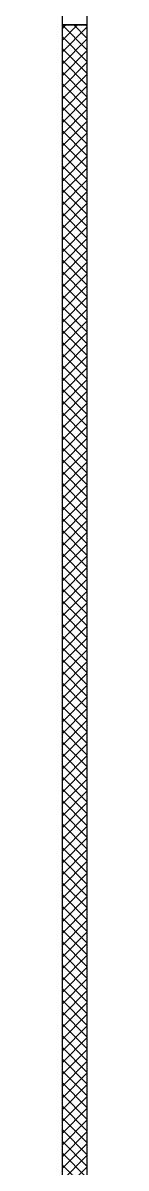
# Model space of a CAD drawing. Header units: millimetres. Extents: x 24747 to 137666, y -34589 to 43444.
# Drawn here: x 113228 to 113258, y 38224 to 39602 of the extents above; entities that cross this region are included whole.
import ezdxf

# ---------------------------------------------------------------- set-up
doc = ezdxf.new("R2010")
doc.units = ezdxf.units.MM
doc.header["$LTSCALE"] = 10
doc.layers.add('EPC RETINI PIANO INTERRATO DEFINITIVO', color=4, linetype='Continuous', lineweight=0)
doc.layers.add('X_MURI', color=3, linetype='Continuous')

msp = doc.modelspace()

# ---------------------------------------------------------------- hatches: boundary and pattern name
at = {"layer": 'EPC RETINI PIANO INTERRATO DEFINITIVO', "ltscale": 0.01}
h = msp.add_hatch(dxfattribs=at)
h.set_pattern_fill('_USER', color=256, scale=10, angle=45, style=0, double=1, pattern_type=0)
h.set_pattern_definition([(45, (101096.778, -36728.028), (-7.0710678, 7.0710678), []), (135, (101096.778, -36728.028), (-7.0710678, -7.0710678), [])])
h.paths.add_polyline_path([(113228.38312, 37173.60179), (113258.40081, 37173.60179), (113258.40081, 39599.29156), (113228.39789, 39599.29174)])

# ---------------------------------------------------------------- linework, layer by layer
at = {"layer": 'X_MURI', "ltscale": 30}
for p, q in [((113228.39874, 39738.28991, 0), (113228.38142, 36893.87694, 0)), ((113258.40081, 39708.28973, 0), (113258.34947, 36971.16703, 0))]:
    msp.add_line(p, q, dxfattribs=at)
at = {"layer": 'X_MURI'}
for p, q in [((113228.39789, 39599.29174, 0), (113228.38188, 36969.38073, 0)), ((113228.39789, 39599.29174, 0), (113258.40081, 39599.29156, 0)), ((113258.40081, 39599.29156, 0), (113228.39853, 39599.29174, 0)), ((113258.40081, 39599.29156, 0), (113258.36703, 36970.79712, 0))]:
    msp.add_line(p, q, dxfattribs=at)

doc.saveas('drawing.dxf')
